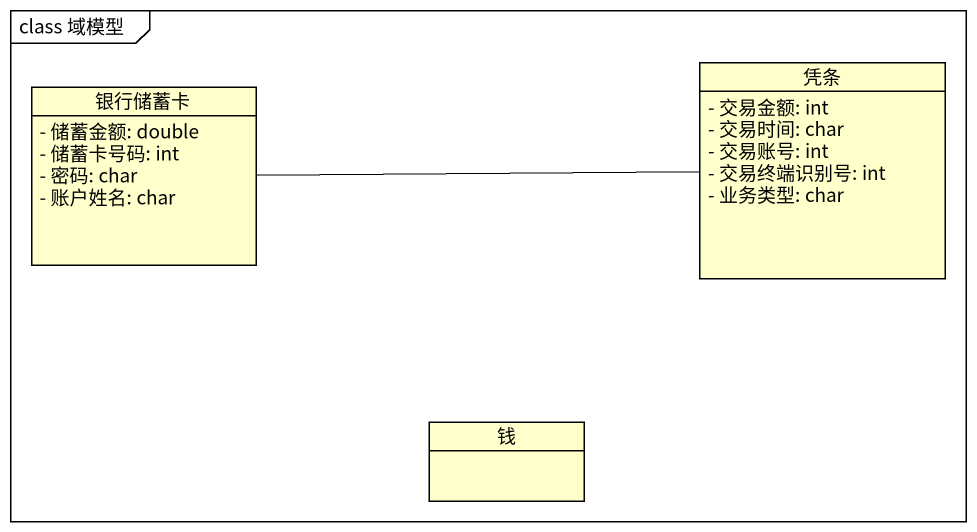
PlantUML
@startuml
mainframe class 域模型
hide circle
hide empty members
skinparam classAttributeIconSize 0
class 银行储蓄卡 {
  - 储蓄金额: double
  - 储蓄卡号码: int
  - 密码: char
  - 账户姓名: char
}
class 凭条 {
  - 交易金额: int
  - 交易时间: char
  - 交易账号: int
  - 交易终端识别号: int
  - 业务类型: char
}
class 钱
凭条 -left- 银行储蓄卡
@enduml
